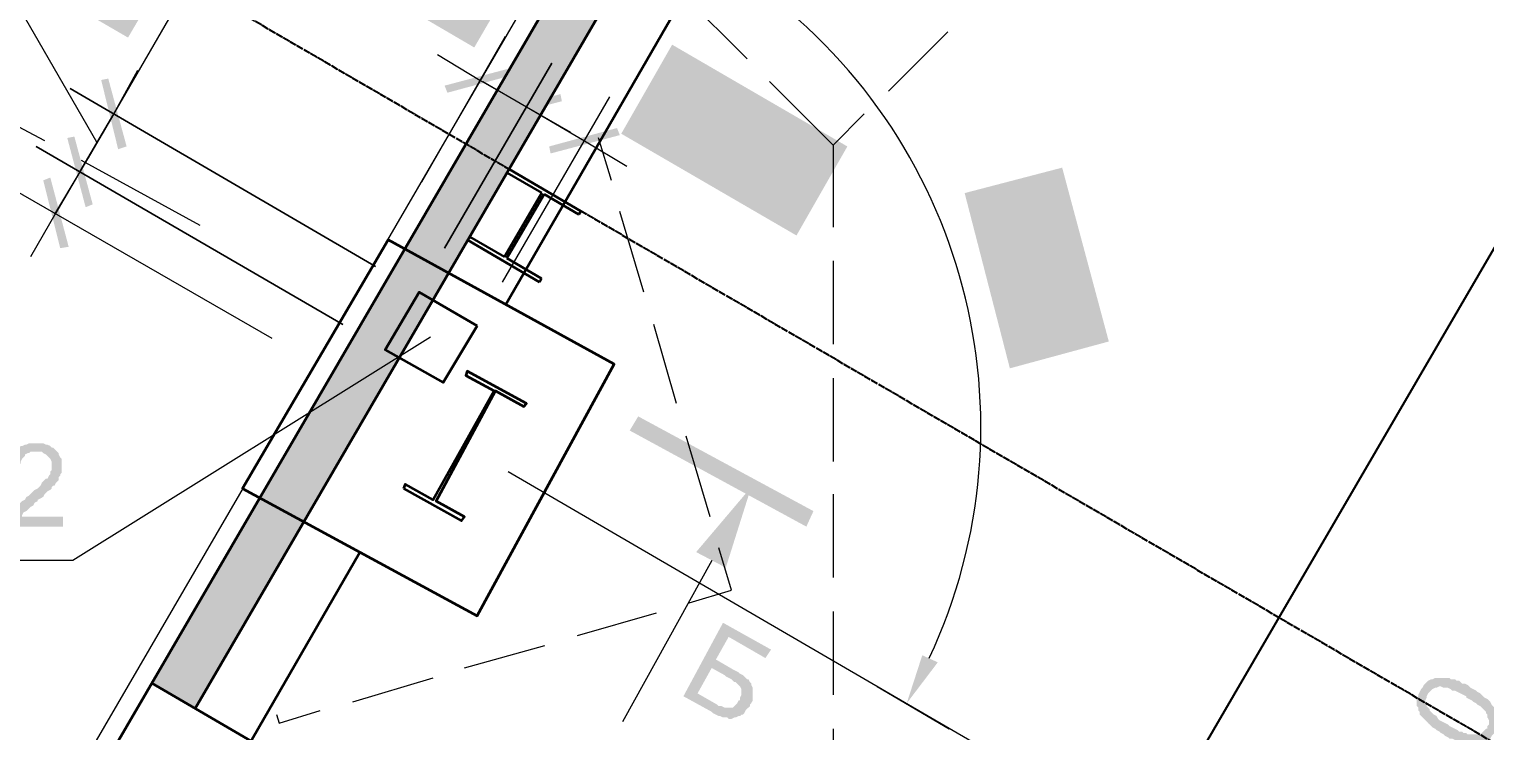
# Model space of a CAD drawing. Header units: millimetres. Extents: x -383313 to -161684, y -117025 to 99224.
# Drawn here: x -360723 to -356362, y -14334 to -12232 of the extents above; entities that cross this region are included whole.
import ezdxf

# ---------------------------------------------------------------- set-up
doc = ezdxf.new("R2010")
doc.units = ezdxf.units.MM
doc.header["$MEASUREMENT"] = 0
doc.linetypes.add('PS-GOST2.303 5', pattern=[24, 20, -1.5, 1, -1.5])
doc.layers.get('Defpoints').update_dxf_attribs({"color": 31})
for name, color, linetype in [('001__КОНСТРУКТИВ__Колонны', 14, 'Continuous'), ('001__КОНСТРУКТИВ__размеры внутр.', 7, 'Continuous'), ('PDF_Geometry', 7, 'Continuous'), ('PDF_Solid Fills', 7, 'Continuous'), ('PS_Оси', 5, 'PS-GOST2.303 5')]:
    doc.layers.add(name, color=color, linetype=linetype)
doc.layers.add('001__КОНСТРУКТИВ__Стены наружные', color=7, linetype='Continuous', lineweight=30)
doc.styles.add('PSTUDIO', font='arial.ttf')
doc.dimstyles.new('PS_TICK', dxfattribs={"dimscale": 100, "dimtxt": 2.5, "dimasz": 1, "dimexe": 2, "dimexo": 2, "dimgap": 1, "dimtad": 1, "dimdec": 0, "dimzin": 0, "dimdsep": 46, "dimtxsty": 'PSTUDIO', "dimblk": 'ARCHTICK', "dimcen": 2, "dimdle": 1.5, "dimse1": 1, "dimse2": 1, "dimadec": 0, "dimazin": 0, "dimtfac": 1, "dimtdec": 0, "dimtix": 1, "dimtmove": 1, "dimatfit": 3, "dimldrblk": 'ARCHTICK', "dimfxl": 1, "dimtolj": 1, "dimtzin": 0, "dimarcsym": 0})

# ---------------------------------------------------------------- blocks, each defined once
blk = doc.blocks.new('_ArchTick')
at = {"color": 0, "linetype": 'ByBlock', "const_width": 0.15}
blk.add_lwpolyline([(-0.5, -0.5), (0.5, 0.5)], dxfattribs=at)
blk = doc.blocks.new('*D264')
at = {"layer": '001__КОНСТРУКТИВ__размеры внутр.', "color": 0, "lineweight": -2, "ltscale": 100, "transparency": 16777216}
blk.add_arc((-340355, -23582.1), 2419.2, 151.493, 180, dxfattribs=at)
at = {"layer": 'Defpoints', "color": 0, "ltscale": 100, "transparency": 16777216}
for p in [(-360678.8, -12544), (-342718.7, -22298.4), (-342642.4, -22794.3), (-343474.2, -23582.1), (-340514.1, -23582.1)]:
    blk.add_point(p, dxfattribs=at)
at = {"layer": '001__КОНСТРУКТИВ__размеры внутр.', "color": 0, "lineweight": -2, "ltscale": 100, "transparency": 16777216, "xscale": 100, "yscale": 100, "zscale": 100}
for p, rotation in [((-342481, -22427.5), 61.49301017023286), ((-342774.3, -23582.1), 269.9999999999997)]:
    blk.add_blockref('_ArchTick', p, dxfattribs=dict(at, rotation=rotation))
at = {"layer": '001__КОНСТРУКТИВ__размеры внутр.', "color": 0, "lineweight": 0, "ltscale": 100, "transparency": 16777216, "insert": (-342920.4, -22930.4), "char_height": 250, "attachment_point": 5, "rotation": 75.7465, "style": 'PSTUDIO'}
blk.add_mtext('\\A1;29°', dxfattribs=at)
blk = doc.blocks.new('*D276')
at = {"layer": '001__КОНСТРУКТИВ__размеры внутр.', "color": 0, "lineweight": -2, "ltscale": 100, "transparency": 16777216}
blk.add_line((-349966.1, -1951.2), (-357994.8, -15739.4), dxfattribs=at)
at = {"layer": 'Defpoints', "color": 0, "ltscale": 100, "transparency": 16777216}
for p in [(-349288.4, -2519.4), (-357919.3, -15609.8), (-357166.1, -16048.4)]:
    blk.add_point(p, dxfattribs=at)
at = {"layer": '001__КОНСТРУКТИВ__размеры внутр.', "color": 0, "lineweight": -2, "ltscale": 100, "transparency": 16777216, "xscale": 100, "yscale": 100, "zscale": 100}
for p, rotation in [((-350041.6, -2080.8), 59.78831573303923), ((-357919.3, -15609.8), 239.7883157330392)]:
    blk.add_blockref('_ArchTick', p, dxfattribs=dict(at, rotation=rotation))
at = {"layer": '001__КОНСТРУКТИВ__размеры внутр.', "color": 0, "ltscale": 100, "transparency": 16777216, "insert": (-354177.2, -8730.8), "char_height": 250, "attachment_point": 5, "rotation": 59.7883, "style": 'PSTUDIO'}
blk.add_mtext('\\A1;15655', dxfattribs=at)
blk = doc.blocks.new('A$Cf5759c35')
at = {"layer": 'PDF_Solid Fills'}
for points in [[(-207.4, 5854.7), (-258.2, 5888.6), (-258.2, 5884.3), (-249.8, 5880.1), (-245.5, 5875.9), (-241.3, 5871.6), (-237.1, 5863.2), (-237.1, 5858.9), (-237.1, 5858.9), (-237.1, 5850.5), (-237.1, 5846.2), (-237.1, 5837.8), (-237.1, 5833.5), (-241.3, 5825.1), (-245.5, 5820.8), (-249.8, 5816.6), (-254, 5812.4), (-258.2, 5808.1), (-266.7, 5803.9), (-270.9, 5799.7), (-275.2, 5799.7), (-279.4, 5795.4), (-287.9, 5795.4), (-292.1, 5795.4), (-296.3, 5791.2), (-304.8, 5791.2), (-313.3, 5791.2), (-321.7, 5787), (-330.2, 5787), (-338.7, 5782.7), (-347.1, 5782.7), (-355.6, 5782.7), (-359.8, 5778.5), (-368.3, 5778.5), (-376.8, 5778.5), (-381, 5774.3), (-389.5, 5774.3), (-393.7, 5770), (-397.9, 5770), (-406.4, 5770), (-410.6, 5765.8), (-419.1, 5761.6), (-423.3, 5757.3), (-427.6, 5757.3), (-436, 5753.1), (-436, 5753.1), (-440.3, 5744.6), (-444.5, 5740.4), (-448.7, 5736.2), (-304.8, 5651.5), (-292.1, 5676.9), (-397.9, 5740.4), (-397.9, 5740.4), (-389.5, 5740.4), (-385.2, 5744.6), (-376.8, 5748.9), (-372.5, 5748.9), (-368.3, 5748.9), (-364.1, 5748.9), (-355.6, 5753.1), (-347.1, 5753.1), (-338.7, 5753.1), (-330.2, 5757.3), (-326, 5757.3), (-317.5, 5757.3), (-309, 5761.6), (-304.8, 5761.6), (-296.3, 5761.6), (-287.9, 5765.8), (-283.6, 5765.8), (-275.2, 5765.8), (-270.9, 5770), (-266.7, 5770), (-266.7, 5770), (-258.2, 5774.3), (-249.8, 5778.5), (-245.5, 5778.5), (-241.3, 5782.7), (-232.8, 5787), (-232.8, 5787), (-228.6, 5791.2), (-220.1, 5799.7), (-215.9, 5803.9), (-215.9, 5808.1), (-211.7, 5808.1), (-211.7, 5816.6), (-207.4, 5820.8), (-207.4, 5829.3), (-203.2, 5837.8), (-203.2, 5842), (-203.2, 5850.5)], [(-245.5, 5909.7), (-254, 5909.7), (-258.2, 5914), (-266.7, 5918.2), (-275.2, 5918.2), (-279.4, 5922.4), (-287.9, 5922.4), (-292.1, 5922.4), (-300.6, 5922.4), (-304.8, 5922.4), (-309, 5918.2), (-317.5, 5918.2), (-321.7, 5914), (-326, 5909.7), (-334.4, 5909.7), (-338.7, 5905.5), (-342.9, 5897), (-347.1, 5892.8), (-351.4, 5888.6), (-326, 5867.4), (-321.7, 5875.9), (-317.5, 5880.1), (-313.3, 5884.3), (-309, 5888.6), (-304.8, 5892.8), (-296.3, 5892.8), (-292.1, 5892.8), (-287.9, 5892.8), (-279.4, 5892.8), (-275.2, 5892.8), (-266.7, 5888.6), (-258.2, 5888.6), (-207.4, 5854.7), (-207.4, 5863.2), (-207.4, 5863.2), (-211.7, 5867.4), (-211.7, 5875.9), (-215.9, 5880.1), (-220.1, 5884.3), (-224.4, 5888.6), (-228.6, 5897), (-232.8, 5901.3), (-241.3, 5905.5)], [(-139.7, 5816.6), (-148.2, 5816.6), (-152.4, 5812.4), (-156.6, 5808.1), (-165.1, 5803.9), (-169.3, 5799.7), (-173.6, 5795.4), (-177.8, 5795.4), (-182, 5791.2), (-186.3, 5782.7), (-190.5, 5778.5), (-194.7, 5774.3), (-199, 5770), (-203.2, 5761.6), (-207.4, 5757.3), (-211.7, 5748.9), (-215.9, 5740.4), (-215.9, 5736.2), (-220.1, 5731.9), (-224.4, 5723.5), (-228.6, 5715), (-232.8, 5706.5), (-232.8, 5702.3), (-237.1, 5693.8), (-237.1, 5689.6), (-241.3, 5681.1), (-241.3, 5676.9), (-245.5, 5668.4), (-245.5, 5664.2), (-245.5, 5655.7), (-245.5, 5651.5), (-245.5, 5647.3), (-245.5, 5643), (-241.3, 5638.8), (-194.7, 5613.4), (-199, 5613.4), (-203.2, 5617.6), (-207.4, 5621.9), (-211.7, 5626.1), (-211.7, 5634.6), (-215.9, 5638.8), (-215.9, 5647.3), (-215.9, 5647.3), (-215.9, 5651.5), (-215.9, 5655.7), (-215.9, 5664.2), (-211.7, 5668.4), (-211.7, 5672.7), (-207.4, 5681.1), (-207.4, 5685.4), (-203.2, 5693.8), (-199, 5702.3), (-194.7, 5710.8), (-190.5, 5719.2), (-186.3, 5727.7), (-182, 5731.9), (-177.8, 5740.4), (-173.6, 5744.6), (-169.3, 5753.1), (-165.1, 5757.3), (-160.9, 5765.8), (-156.6, 5770), (-152.4, 5774.3), (-148.2, 5778.5), (-143.9, 5782.7), (-139.7, 5787), (-135.5, 5787), (-131.2, 5791.2), (-122.8, 5791.2), (-118.5, 5795.4), (-110.1, 5795.4), (-105.8, 5795.4), (-97.4, 5791.2), (-93.1, 5791.2)], [(-80.4, 5812.4), (-80.4, 5812.4), (-88.9, 5816.6), (-93.1, 5816.6), (-101.6, 5820.8), (-105.8, 5820.8), (-114.3, 5820.8), (-118.5, 5820.8), (-127, 5820.8), (-127, 5820.8), (-135.5, 5820.8), (-139.7, 5816.6), (-93.1, 5791.2), (-88.9, 5787), (-84.7, 5782.7), (-80.4, 5778.5), (-76.2, 5774.3), (-76.2, 5770), (-72, 5761.6), (-72, 5753.1), (-72, 5753.1), (-72, 5748.9), (-72, 5744.6), (-72, 5740.4), (-76.2, 5731.9), (-76.2, 5727.7), (-76.2, 5719.2), (-80.4, 5715), (-84.7, 5706.5), (-88.9, 5698.1), (-93.1, 5693.8), (-97.4, 5685.4), (-101.6, 5676.9), (-101.6, 5672.7), (-105.8, 5664.2), (-110.1, 5660), (-114.3, 5651.5), (-122.8, 5643), (-127, 5638.8), (-131.2, 5634.6), (-135.5, 5626.1), (-139.7, 5621.9), (-143.9, 5621.9), (-148.2, 5617.6), (-152.4, 5613.4), (-152.4, 5613.4), (-156.6, 5609.2), (-165.1, 5609.2), (-169.3, 5609.2), (-177.8, 5604.9), (-182, 5609.2), (-190.5, 5609.2), (-194.7, 5613.4), (-241.3, 5638.8), (-241.3, 5630.3), (-241.3, 5626.1), (-237.1, 5617.6), (-232.8, 5613.4), (-228.6, 5609.2), (-224.4, 5604.9), (-220.1, 5600.7), (-215.9, 5596.5), (-207.4, 5592.2), (-207.4, 5588), (-199, 5588), (-194.7, 5583.8), (-186.3, 5583.8), (-182, 5579.5), (-173.6, 5579.5), (-169.3, 5579.5), (-160.9, 5579.5), (-160.9, 5579.5), (-152.4, 5583.8), (-148.2, 5583.8), (-139.7, 5588), (-135.5, 5588), (-127, 5592.2), (-122.8, 5596.5), (-118.5, 5604.9), (-114.3, 5604.9), (-110.1, 5609.2), (-105.8, 5613.4), (-101.6, 5617.6), (-97.4, 5621.9), (-93.1, 5626.1), (-88.9, 5634.6), (-84.7, 5638.8), (-80.4, 5647.3), (-76.2, 5651.5), (-72, 5660), (-72, 5664.2), (-67.7, 5672.7), (-63.5, 5676.9), (-59.3, 5685.4), (-55, 5689.6), (-55, 5698.1), (-50.8, 5702.3), (-50.8, 5706.5), (-46.6, 5715), (-46.6, 5719.2), (-46.6, 5727.7), (-42.3, 5731.9), (-42.3, 5740.4), (-42.3, 5748.9), (-42.3, 5753.1), (-42.3, 5753.1), (-42.3, 5761.6), (-46.6, 5765.8), (-46.6, 5774.3), (-50.8, 5778.5), (-55, 5787), (-55, 5787), (-59.3, 5795.4), (-63.5, 5799.7), (-67.7, 5803.9), (-72, 5808.1)], [(88.9, 5715), (88.9, 5715), (80.4, 5715), (76.2, 5719.2), (67.7, 5723.5), (63.5, 5723.5), (55, 5723.5), (50.8, 5723.5), (42.3, 5723.5), (42.3, 5723.5), (33.9, 5723.5), (29.6, 5719.2), (76.2, 5689.6), (76.2, 5689.6), (84.7, 5685.4), (88.9, 5681.1), (88.9, 5676.9), (93.1, 5668.4), (97.4, 5664.2), (97.4, 5655.7), (97.4, 5655.7), (97.4, 5651.5), (97.4, 5647.3), (97.4, 5638.8), (93.1, 5634.6), (93.1, 5630.3), (88.9, 5621.9), (88.9, 5617.6), (84.7, 5609.2), (80.4, 5600.7), (76.2, 5596.5), (72, 5588), (67.7, 5579.5), (67.7, 5575.3), (63.5, 5566.8), (55, 5558.4), (50.8, 5554.1), (46.6, 5545.7), (42.3, 5541.4), (38.1, 5533), (33.9, 5528.7), (29.6, 5524.5), (25.4, 5520.3), (21.2, 5520.3), (16.9, 5516), (12.7, 5516), (12.7, 5511.8), (4.2, 5511.8), (-4.2, 5507.6), (-8.5, 5507.6), (-16.9, 5511.8), (-21.2, 5511.8), (-25.4, 5516), (-76.2, 5541.4), (-72, 5533), (-72, 5528.7), (-67.7, 5520.3), (-63.5, 5516), (-59.3, 5511.8), (-55, 5503.3), (-50.8, 5499.1), (-46.6, 5494.9), (-38.1, 5490.6), (-38.1, 5490.6), (-33.9, 5490.6), (-25.4, 5486.4), (-16.9, 5482.2), (-12.7, 5482.2), (-4.2, 5482.2), (0, 5482.2), (8.5, 5482.2), (8.5, 5482.2), (16.9, 5486.4), (21.2, 5486.4), (25.4, 5490.6), (33.9, 5490.6), (38.1, 5494.9), (46.6, 5499.1), (50.8, 5503.3), (50.8, 5507.6), (55, 5511.8), (59.3, 5516), (63.5, 5520.3), (67.7, 5524.5), (72, 5528.7), (76.2, 5537.2), (80.4, 5541.4), (84.7, 5549.9), (88.9, 5554.1), (93.1, 5562.6), (97.4, 5566.8), (101.6, 5571.1), (105.8, 5579.5), (110.1, 5588), (110.1, 5592.2), (114.3, 5600.7), (114.3, 5604.9), (118.5, 5609.2), (118.5, 5617.6), (122.8, 5621.9), (122.8, 5630.3), (122.8, 5634.6), (122.8, 5643), (127, 5651.5), (127, 5655.7), (127, 5655.7), (122.8, 5664.2), (122.8, 5668.4), (122.8, 5676.9), (118.5, 5681.1), (114.3, 5689.6), (114.3, 5689.6), (110.1, 5693.8), (105.8, 5702.3), (101.6, 5706.5), (93.1, 5710.8)], [(29.6, 5719.2), (21.2, 5715), (16.9, 5715), (8.5, 5710.8), (4.2, 5706.5), (-4.2, 5702.3), (-4.2, 5698.1), (-8.5, 5693.8), (-12.7, 5689.6), (-16.9, 5685.4), (-21.2, 5681.1), (-25.4, 5676.9), (-29.6, 5668.4), (-33.9, 5664.2), (-38.1, 5660), (-42.3, 5651.5), (-46.6, 5643), (-46.6, 5638.8), (-50.8, 5630.3), (-55, 5626.1), (-59.3, 5617.6), (-63.5, 5609.2), (-67.7, 5604.9), (-67.7, 5596.5), (-72, 5588), (-72, 5583.8), (-72, 5575.3), (-76.2, 5571.1), (-76.2, 5566.8), (-76.2, 5558.4), (-76.2, 5554.1), (-76.2, 5549.9), (-76.2, 5545.7), (-76.2, 5541.4), (-25.4, 5516), (-29.6, 5516), (-33.9, 5520.3), (-38.1, 5524.5), (-42.3, 5528.7), (-46.6, 5537.2), (-46.6, 5541.4), (-46.6, 5549.9), (-46.6, 5549.9), (-46.6, 5554.1), (-46.6, 5558.4), (-46.6, 5566.8), (-46.6, 5571.1), (-42.3, 5575.3), (-42.3, 5583.8), (-38.1, 5588), (-33.9, 5596.5), (-33.9, 5604.9), (-29.6, 5613.4), (-25.4, 5617.6), (-16.9, 5626.1), (-16.9, 5634.6), (-12.7, 5643), (-4.2, 5647.3), (0, 5655.7), (4.2, 5660), (8.5, 5668.4), (12.7, 5672.7), (16.9, 5676.9), (21.2, 5681.1), (25.4, 5685.4), (29.6, 5689.6), (33.9, 5689.6), (38.1, 5693.8), (42.3, 5693.8), (50.8, 5698.1), (55, 5698.1), (63.5, 5698.1), (67.7, 5693.8), (76.2, 5689.6)], [(838.2, 5511.8), (838.2, 5511.8), (834, 5520.3), (834, 5524.5), (829.7, 5533), (825.5, 5537.2), (821.3, 5541.4), (817, 5545.7), (812.8, 5549.9), (808.6, 5554.1), (800.1, 5558.4), (812.8, 5499.1), (817, 5494.9), (817, 5490.6), (817, 5482.2), (812.8, 5477.9), (812.8, 5469.5), (808.6, 5465.2), (804.3, 5461), (800.1, 5456.8), (795.9, 5452.5), (791.6, 5448.3), (783.2, 5444.1), (778.9, 5444.1), (770.5, 5439.8), (766.2, 5439.8), (757.8, 5439.8), (753.5, 5435.6), (745.1, 5435.6), (740.8, 5439.8), (732.4, 5439.8), (728.1, 5444.1), (723.9, 5444.1), (719.7, 5448.3), (723.9, 5422.9), (715.4, 5422.9), (715.4, 5422.9), (707, 5418.7), (698.5, 5418.7), (694.3, 5418.7), (685.8, 5418.7), (681.6, 5418.7), (677.3, 5418.7), (668.9, 5418.7), (660.4, 5418.7), (656.2, 5418.7), (647.7, 5418.7), (643.5, 5422.9), (639.2, 5422.9), (630.8, 5427.1), (626.5, 5431.4), (622.3, 5435.6), (618.1, 5444.1), (618.1, 5448.3), (613.8, 5456.8), (626.5, 5401.7), (630.8, 5397.5), (639.2, 5393.3), (643.5, 5393.3), (651.9, 5389), (660.4, 5389), (664.6, 5389), (668.9, 5389), (673.1, 5389), (677.3, 5389), (685.8, 5389), (690, 5389), (698.5, 5389), (702.7, 5389), (711.2, 5389), (719.7, 5393.3), (728.1, 5393.3), (736.6, 5393.3), (740.8, 5397.5), (745.1, 5397.5), (753.5, 5401.7), (762, 5401.7), (770.5, 5406), (774.7, 5406), (783.2, 5410.2), (787.4, 5414.4), (795.9, 5414.4), (800.1, 5418.7), (804.3, 5422.9), (808.6, 5427.1), (808.6, 5427.1), (812.8, 5431.4), (821.3, 5435.6), (825.5, 5439.8), (829.7, 5448.3), (829.7, 5452.5), (834, 5456.8), (838.2, 5465.2), (838.2, 5469.5), (838.2, 5477.9), (842.4, 5482.2), (842.4, 5490.6), (842.4, 5499.1), (838.2, 5503.3)], [(800.1, 5558.4), (795.9, 5562.6), (791.6, 5562.6), (783.2, 5566.8), (778.9, 5566.8), (770.5, 5566.8), (766.2, 5571.1), (757.8, 5571.1), (749.3, 5566.8), (745.1, 5566.8), (736.6, 5566.8), (732.4, 5562.6), (723.9, 5562.6), (719.7, 5558.4), (711.2, 5558.4), (707, 5554.1), (702.7, 5549.9), (698.5, 5545.7), (690, 5541.4), (690, 5537.2), (685.8, 5528.7), (702.7, 5473.7), (702.7, 5477.9), (702.7, 5486.4), (702.7, 5490.6), (702.7, 5499.1), (707, 5503.3), (711.2, 5511.8), (711.2, 5511.8), (715.4, 5516), (719.7, 5520.3), (723.9, 5524.5), (728.1, 5528.7), (736.6, 5533), (745.1, 5533), (749.3, 5537.2), (757.8, 5537.2), (762, 5537.2), (770.5, 5537.2), (778.9, 5537.2), (783.2, 5533), (787.4, 5533), (795.9, 5528.7), (800.1, 5524.5), (804.3, 5520.3), (808.6, 5511.8), (812.8, 5507.6), (812.8, 5499.1)], [(643.5, 5507.6), (630.8, 5533), (626.5, 5533), (622.3, 5528.7), (613.8, 5524.5), (609.6, 5520.3), (605.4, 5516), (601.1, 5511.8), (596.9, 5507.6), (592.7, 5499.1), (592.7, 5494.9), (588.4, 5490.6), (588.4, 5486.4), (588.4, 5477.9), (588.4, 5469.5), (588.4, 5465.2), (588.4, 5456.8), (588.4, 5448.3), (592.7, 5448.3), (592.7, 5439.8), (596.9, 5431.4), (601.1, 5427.1), (601.1, 5422.9), (605.4, 5414.4), (613.8, 5410.2), (618.1, 5406), (622.3, 5401.7), (626.5, 5401.7), (613.8, 5456.8), (613.8, 5456.8), (613.8, 5465.2), (613.8, 5473.7), (613.8, 5477.9), (618.1, 5482.2), (618.1, 5490.6), (622.3, 5494.9), (630.8, 5499.1), (635, 5503.3)], [(719.7, 5448.3), (711.2, 5452.5), (711.2, 5461), (707, 5465.2), (702.7, 5473.7), (685.8, 5528.7), (681.6, 5524.5), (677.3, 5520.3), (677.3, 5511.8), (673.1, 5507.6), (673.1, 5499.1), (673.1, 5494.9), (673.1, 5486.4), (673.1, 5482.2), (677.3, 5473.7), (677.3, 5473.7), (677.3, 5465.2), (681.6, 5456.8), (685.8, 5452.5), (690, 5448.3), (694.3, 5444.1), (694.3, 5439.8), (698.5, 5435.6), (702.7, 5431.4), (711.2, 5431.4), (715.4, 5427.1), (723.9, 5422.9)], [(889, 5321.3), (889, 5321.3), (884.8, 5329.8), (884.8, 5334), (880.5, 5342.5), (876.3, 5346.7), (872.1, 5350.9), (867.8, 5355.2), (863.6, 5359.4), (859.4, 5359.4), (855.1, 5363.6), (850.9, 5367.9), (863.6, 5312.8), (863.6, 5312.8), (863.6, 5304.4), (863.6, 5300.1), (863.6, 5291.7), (859.4, 5287.4), (859.4, 5279), (855.1, 5274.7), (850.9, 5274.7), (850.9, 5270.5), (846.7, 5266.3), (842.4, 5266.3), (838.2, 5262), (829.7, 5257.8), (825.5, 5253.6), (817, 5253.6), (812.8, 5249.3), (804.3, 5245.1), (795.9, 5245.1), (787.4, 5240.9), (778.9, 5240.9), (774.7, 5236.6), (766.2, 5236.6), (757.8, 5232.4), (749.3, 5232.4), (740.8, 5232.4), (732.4, 5232.4), (728.1, 5228.2), (719.7, 5228.2), (715.4, 5228.2), (707, 5228.2), (702.7, 5228.2), (698.5, 5232.4), (694.3, 5232.4), (694.3, 5232.4), (685.8, 5236.6), (681.6, 5240.9), (673.1, 5245.1), (673.1, 5249.3), (668.9, 5253.6), (664.6, 5262), (651.9, 5312.8), (647.7, 5308.6), (643.5, 5300.1), (643.5, 5295.9), (639.2, 5287.4), (639.2, 5283.2), (639.2, 5274.7), (639.2, 5270.5), (639.2, 5262), (643.5, 5253.6), (643.5, 5253.6), (643.5, 5245.1), (647.7, 5240.9), (651.9, 5232.4), (651.9, 5228.2), (656.2, 5223.9), (660.4, 5219.7), (668.9, 5215.5), (668.9, 5215.5), (673.1, 5211.2), (681.6, 5207), (685.8, 5207), (694.3, 5202.8), (698.5, 5202.8), (707, 5198.5), (715.4, 5198.5), (715.4, 5198.5), (723.9, 5198.5), (728.1, 5198.5), (732.4, 5198.5), (740.8, 5198.5), (749.3, 5202.8), (753.5, 5202.8), (762, 5202.8), (770.5, 5202.8), (778.9, 5207), (787.4, 5207), (791.6, 5211.2), (800.1, 5211.2), (804.3, 5215.5), (812.8, 5215.5), (821.3, 5219.7), (825.5, 5219.7), (829.7, 5223.9), (838.2, 5228.2), (842.4, 5228.2), (846.7, 5232.4), (850.9, 5236.6), (859.4, 5240.9), (863.6, 5245.1), (867.8, 5249.3), (872.1, 5253.6), (872.1, 5253.6), (876.3, 5257.8), (880.5, 5266.3), (884.8, 5270.5), (889, 5279), (889, 5283.2), (889, 5287.4), (889, 5291.7), (893.2, 5300.1), (889, 5304.4), (889, 5312.8)], [(850.9, 5367.9), (842.4, 5372.1), (829.7, 5372.1), (821.3, 5376.3), (817, 5376.3), (812.8, 5376.3), (808.6, 5376.3), (800.1, 5376.3), (795.9, 5376.3), (787.4, 5376.3), (783.2, 5372.1), (774.7, 5372.1), (766.2, 5372.1), (762, 5372.1), (753.5, 5367.9), (745.1, 5367.9), (740.8, 5363.6), (732.4, 5363.6), (723.9, 5359.4), (715.4, 5359.4), (707, 5355.2), (702.7, 5350.9), (694.3, 5350.9), (690, 5346.7), (681.6, 5342.5), (677.3, 5338.2), (673.1, 5334), (668.9, 5334), (664.6, 5329.8), (660.4, 5325.5), (656.2, 5321.3), (651.9, 5317.1), (651.9, 5312.8), (664.6, 5262), (664.6, 5262), (664.6, 5270.5), (664.6, 5274.7), (664.6, 5283.2), (668.9, 5287.4), (673.1, 5295.9), (677.3, 5300.1), (677.3, 5300.1), (681.6, 5304.4), (685.8, 5308.6), (690, 5312.8), (694.3, 5312.8), (698.5, 5317.1), (702.7, 5321.3), (711.2, 5321.3), (719.7, 5325.5), (723.9, 5329.8), (732.4, 5329.8), (740.8, 5334), (753.5, 5334), (757.8, 5338.2), (766.2, 5338.2), (774.7, 5342.5), (783.2, 5342.5), (791.6, 5342.5), (800.1, 5346.7), (804.3, 5346.7), (812.8, 5346.7), (817, 5346.7), (825.5, 5346.7), (829.7, 5342.5), (834, 5342.5), (838.2, 5342.5), (842.4, 5338.2), (850.9, 5334), (855.1, 5329.8), (859.4, 5325.5), (859.4, 5321.3), (863.6, 5312.8)], [(910.2, 5190.1), (901.7, 5190.1), (897.5, 5194.3), (876.3, 5194.3), (872.1, 5190.1), (867.8, 5190.1), (859.4, 5185.8), (855.1, 5181.6), (850.9, 5177.4), (846.7, 5168.9), (846.7, 5168.9), (842.4, 5160.4), (842.4, 5156.2), (842.4, 5147.7), (842.4, 5143.5), (842.4, 5135), (842.4, 5130.8), (846.7, 5126.6), (850.9, 5118.1), (855.1, 5113.9), (859.4, 5109.6), (863.6, 5105.4), (867.8, 5105.4), (859.4, 5139.3), (859.4, 5139.3), (859.4, 5147.7), (859.4, 5156.2), (863.6, 5160.4), (863.6, 5164.7), (867.8, 5168.9), (876.3, 5173.1), (880.5, 5173.1), (884.8, 5173.1), (889, 5177.4), (897.5, 5173.1), (901.7, 5173.1), (905.9, 5168.9), (910.2, 5164.7), (914.4, 5160.4), (918.6, 5152)], [(935.6, 5160.4), (931.3, 5160.4), (931.3, 5168.9), (927.1, 5173.1), (922.9, 5177.4), (918.6, 5181.6), (914.4, 5185.8), (910.2, 5190.1), (918.6, 5152), (918.6, 5152), (918.6, 5143.5), (914.4, 5139.3), (914.4, 5130.8), (914.4, 5130.8), (905.9, 5126.6), (901.7, 5122.3), (897.5, 5118.1), (893.2, 5118.1), (889, 5118.1), (880.5, 5118.1), (876.3, 5122.3), (872.1, 5122.3), (867.8, 5126.6), (863.6, 5130.8), (859.4, 5139.3), (867.8, 5105.4), (872.1, 5101.2), (880.5, 5101.2), (889, 5101.2), (893.2, 5101.2), (901.7, 5101.2), (905.9, 5101.2), (910.2, 5105.4), (914.4, 5109.6), (922.9, 5113.9), (927.1, 5118.1), (931.3, 5122.3), (931.3, 5126.6), (935.6, 5130.8), (935.6, 5139.3), (935.6, 5143.5), (935.6, 5152)], [(-2175.9, 4766.7), (-2239.4, 4766.7), (-2222.5, 4766.7), (-2218.3, 4762.5), (-2209.8, 4758.3), (-2205.6, 4754), (-2205.6, 4754), (-2201.3, 4749.8), (-2197.1, 4745.6), (-2192.9, 4737.1), (-2192.9, 4732.9), (-2192.9, 4724.4), (-2192.9, 4720.2), (-2192.9, 4711.7), (-2197.1, 4707.5), (-2197.1, 4699), (-2201.3, 4694.8), (-2205.6, 4686.3), (-2209.8, 4686.3), (-2214, 4682.1), (-2218.3, 4677.8), (-2222.5, 4673.6), (-2226.7, 4665.1), (-2231, 4660.9), (-2235.2, 4656.7), (-2243.7, 4652.4), (-2247.9, 4648.2), (-2256.4, 4639.7), (-2260.6, 4635.5), (-2269.1, 4631.3), (-2273.3, 4622.8), (-2281.8, 4618.6), (-2286, 4614.3), (-2290.2, 4610.1), (-2294.5, 4605.9), (-2298.7, 4601.6), (-2302.9, 4597.4), (-2307.2, 4593.2), (-2311.4, 4588.9), (-2315.6, 4580.5), (-2315.6, 4576.2), (-2319.9, 4567.8), (-2324.1, 4563.5), (-2324.1, 4563.5), (-2324.1, 4555.1), (-2324.1, 4550.8), (-2328.3, 4542.4), (-2159, 4542.4), (-2159, 4572), (-2281.8, 4572), (-2281.8, 4572), (-2281.8, 4576.2), (-2277.5, 4584.7), (-2269.1, 4588.9), (-2269.1, 4588.9), (-2264.8, 4593.2), (-2260.6, 4597.4), (-2256.4, 4601.6), (-2247.9, 4605.9), (-2243.7, 4614.3), (-2235.2, 4618.6), (-2235.2, 4622.8), (-2226.7, 4627), (-2218.3, 4631.3), (-2214, 4639.7), (-2209.8, 4644), (-2205.6, 4648.2), (-2197.1, 4652.4), (-2192.9, 4656.7), (-2192.9, 4660.9), (-2188.6, 4665.1), (-2184.4, 4665.1), (-2180.2, 4673.6), (-2175.9, 4677.8), (-2171.7, 4682.1), (-2171.7, 4690.5), (-2167.5, 4694.8), (-2167.5, 4699), (-2163.2, 4703.2), (-2163.2, 4711.7), (-2163.2, 4715.9), (-2163.2, 4724.4), (-2163.2, 4724.4), (-2163.2, 4732.9), (-2163.2, 4737.1), (-2163.2, 4745.6), (-2167.5, 4749.8), (-2171.7, 4758.3), (-2171.7, 4762.5)], [(-2239.4, 4792.1), (-2260.6, 4792.1), (-2269.1, 4787.9), (-2273.3, 4787.9), (-2281.8, 4783.7), (-2286, 4783.7), (-2290.2, 4779.4), (-2294.5, 4775.2), (-2298.7, 4771), (-2302.9, 4766.7), (-2307.2, 4762.5), (-2311.4, 4754), (-2315.6, 4749.8), (-2315.6, 4741.3), (-2319.9, 4737.1), (-2319.9, 4728.6), (-2319.9, 4720.2), (-2290.2, 4715.9), (-2290.2, 4724.4), (-2286, 4732.9), (-2286, 4737.1), (-2281.8, 4745.6), (-2277.5, 4749.8), (-2273.3, 4754), (-2273.3, 4758.3), (-2264.8, 4762.5), (-2260.6, 4762.5), (-2256.4, 4766.7), (-2247.9, 4766.7), (-2239.4, 4766.7), (-2175.9, 4766.7), (-2184.4, 4775.2), (-2184.4, 4775.2), (-2188.6, 4779.4), (-2192.9, 4779.4), (-2197.1, 4783.7), (-2205.6, 4787.9), (-2209.8, 4787.9), (-2218.3, 4792.1), (-2222.5, 4792.1), (-2231, 4792.1)], [(-38.1, 4174.1), (-182, 4254.5), (-300.6, 4034.4), (-215.9, 3987.8), (-211.7, 3983.6), (-203.2, 3979.3), (-194.7, 3975.1), (-190.5, 3975.1), (-182, 3970.9), (-177.8, 3970.9), (-169.3, 3970.9), (-165.1, 3966.6), (-160.9, 3966.6), (-156.6, 3966.6), (-148.2, 3970.9), (-143.9, 3970.9), (-135.5, 3975.1), (-258.2, 4042.8), (-215.9, 4119), (-177.8, 4097.9), (-93.1, 4055.5), (-93.1, 4059.8), (-97.4, 4068.2), (-97.4, 4072.5), (-101.6, 4076.7), (-105.8, 4085.2), (-110.1, 4085.2), (-114.3, 4089.4), (-118.5, 4093.6), (-122.8, 4097.9), (-131.2, 4102.1), (-135.5, 4106.3), (-143.9, 4110.6), (-152.4, 4114.8), (-203.2, 4144.4), (-165.1, 4212.2), (-55, 4148.7)], [(-93.1, 4055.5), (-177.8, 4097.9), (-173.6, 4093.6), (-165.1, 4089.4), (-156.6, 4085.2), (-152.4, 4080.9), (-148.2, 4076.7), (-143.9, 4076.7), (-139.7, 4072.5), (-135.5, 4068.2), (-131.2, 4064), (-127, 4055.5), (-127, 4051.3), (-127, 4051.3), (-127, 4042.8), (-127, 4038.6), (-131.2, 4030.1), (-131.2, 4021.7), (-135.5, 4021.7), (-139.7, 4013.2), (-143.9, 4009), (-148.2, 4004.7), (-152.4, 4000.5), (-160.9, 4000.5), (-160.9, 4000.5), (-165.1, 4000.5), (-173.6, 4000.5), (-177.8, 4000.5), (-186.3, 4004.7), (-194.7, 4004.7), (-199, 4009), (-258.2, 4042.8), (-135.5, 3975.1), (-131.2, 3975.1), (-127, 3979.3), (-122.8, 3979.3), (-118.5, 3983.6), (-114.3, 3992), (-110.1, 3996.3), (-105.8, 4000.5), (-101.6, 4004.7), (-101.6, 4009), (-97.4, 4013.2), (-93.1, 4021.7), (-93.1, 4030.1), (-93.1, 4034.4), (-93.1, 4042.8), (-93.1, 4047.1)], [(1909.1, 4055.5), (1909.1, 4055.5), (1904.8, 4047.1), (1900.6, 4038.6), (1900.6, 4034.4), (1896.4, 4025.9), (1896.4, 4021.7), (1896.4, 4013.2), (1896.4, 4009), (1896.4, 4004.7), (1900.6, 4000.5), (1900.6, 3992), (1930.2, 4042.8), (1930.2, 4042.8), (1934.5, 4047.1), (1938.7, 4051.3), (1942.9, 4055.5), (1951.4, 4059.8), (1955.6, 4059.8), (1964.1, 4064), (1964.1, 4064), (1968.3, 4064), (1976.8, 4059.8), (1981, 4059.8), (1985.3, 4059.8), (1989.5, 4059.8), (1998, 4055.5), (2002.2, 4051.3), (2010.7, 4051.3), (2019.1, 4047.1), (2027.6, 4042.8), (2036.1, 4038.6), (2044.5, 4034.4), (2044.5, 4030.1), (2053, 4025.9), (2061.5, 4021.7), (2065.7, 4017.4), (2074.2, 4013.2), (2078.4, 4009), (2086.9, 4004.7), (2091.1, 4000.5), (2095.3, 3996.3), (2099.6, 3992), (2103.8, 3987.8), (2103.8, 3983.6), (2108, 3979.3), (2108, 3975.1), (2108, 3970.9), (2112.3, 3962.4), (2112.3, 3958.2), (2112.3, 3949.7), (2108, 3945.5), (2108, 3937), (2082.6, 3890.4), (2086.9, 3890.4), (2095.3, 3894.7), (2099.6, 3898.9), (2103.8, 3898.9), (2112.3, 3903.1), (2116.5, 3907.4), (2120.7, 3915.8), (2125, 3920.1), (2129.2, 3924.3), (2129.2, 3928.5), (2133.4, 3932.8), (2133.4, 3941.2), (2137.7, 3945.5), (2137.7, 3953.9), (2137.7, 3958.2), (2137.7, 3966.6), (2137.7, 3970.9), (2137.7, 3975.1), (2137.7, 3979.3), (2133.4, 3987.8), (2133.4, 3992), (2129.2, 4000.5), (2125, 4004.7), (2120.7, 4009), (2116.5, 4017.4), (2116.5, 4017.4), (2112.3, 4021.7), (2108, 4025.9), (2099.6, 4030.1), (2095.3, 4034.4), (2091.1, 4038.6), (2086.9, 4042.8), (2078.4, 4047.1), (2074.2, 4051.3), (2065.7, 4055.5), (2057.2, 4059.8), (2053, 4064), (2048.8, 4068.2), (2040.3, 4072.5), (2031.8, 4072.5), (2027.6, 4076.7), (2023.4, 4080.9), (2014.9, 4080.9), (2010.7, 4085.2), (2006.4, 4085.2), (1998, 4085.2), (1993.7, 4089.4), (1985.3, 4089.4), (1976.8, 4089.4), (1972.6, 4089.4), (1964.1, 4089.4), (1964.1, 4089.4), (1959.9, 4089.4), (1951.4, 4089.4), (1942.9, 4085.2), (1938.7, 4085.2), (1930.2, 4080.9), (1930.2, 4080.9), (1926, 4076.7), (1921.8, 4072.5), (1917.5, 4068.2), (1913.3, 4059.8)], [(1900.6, 3992), (1904.8, 3987.8), (1904.8, 3979.3), (1909.1, 3975.1), (1913.3, 3970.9), (1921.8, 3962.4), (1921.8, 3962.4), (1926, 3958.2), (1930.2, 3953.9), (1934.5, 3949.7), (1938.7, 3945.5), (1942.9, 3941.2), (1951.4, 3937), (1955.6, 3932.8), (1964.1, 3928.5), (1968.3, 3924.3), (1976.8, 3920.1), (1981, 3915.8), (1989.5, 3911.6), (1993.7, 3907.4), (2002.2, 3907.4), (2010.7, 3903.1), (2019.1, 3898.9), (2023.4, 3898.9), (2031.8, 3894.7), (2036.1, 3894.7), (2044.5, 3890.4), (2048.8, 3890.4), (2057.2, 3890.4), (2061.5, 3890.4), (2065.7, 3890.4), (2069.9, 3890.4), (2078.4, 3890.4), (2082.6, 3890.4), (2108, 3937), (2103.8, 3937), (2099.6, 3932.8), (2095.3, 3928.5), (2091.1, 3924.3), (2086.9, 3920.1), (2078.4, 3920.1), (2069.9, 3920.1), (2069.9, 3920.1), (2065.7, 3920.1), (2061.5, 3920.1), (2057.2, 3920.1), (2048.8, 3920.1), (2044.5, 3924.3), (2036.1, 3924.3), (2031.8, 3928.5), (2023.4, 3928.5), (2019.1, 3932.8), (2010.7, 3937), (2002.2, 3941.2), (1993.7, 3945.5), (1989.5, 3949.7), (1981, 3953.9), (1972.6, 3958.2), (1964.1, 3962.4), (1959.9, 3966.6), (1955.6, 3975.1), (1947.2, 3979.3), (1942.9, 3983.6), (1938.7, 3987.8), (1934.5, 3992), (1934.5, 3996.3), (1930.2, 4000.5), (1926, 4004.7), (1926, 4009), (1921.8, 4017.4), (1921.8, 4021.7), (1926, 4030.1), (1926, 4034.4), (1930.2, 4042.8)]]:
    blk.add_hatch(color=8, dxfattribs=at).paths.add_polyline_path(points)
at = {"layer": 'PDF_Geometry', "color": 8, "lineweight": 13}
for points in [[(-1888.1, 3395.1), (-2235.2, 3598.3), (6790.1, 19113.5), (23223.9, 19113.5), (23223.9, 18982.3), (32672.7, 18982.3), (32672.7, 19113.5), (38379.2, 19113.5), (38379.2, -7264.4), (37977.1, -7264.4)], [(-2082.8, 5647.3), (-1325, 6955.4)], [(-2057.4, 5693.8), (-2345.3, 6193.4), (-1964.3, 6849.5)], [(-300.6, 6134.1), (-110.1, 5943.6)], [(313.3, 5846.2), (491.1, 6024)], [(-1083.7, 5575.3), (-834, 6011.3)], [(-1037.2, 5956.3), (-910.2, 5880.1), (-770.5, 5799.7), (-639.2, 5723.5)], [(-2006.6, 5778.5), (-1934.6, 5909.7)], [(-901.7, 5875.9), (-770.5, 5799.7), (-596.9, 5698.1), (-469.9, 5621.9)], [(-42.3, 5875.9), (148.2, 5685.4), (241.3, 5778.5)], [(-842.4, 5274.7), (-520.7, 5829.3)], [(-2214, 5698.1), (-2324.1, 5757.3)], [(-2108.2, 5604.9), (-2006.6, 5778.5), (-2108.2, 5604.9)], [(-2032, 5736.2), (-2108.2, 5604.9), (-2184.4, 5477.9)], [(-516.5, 5579.5), (-554.6, 5706.5)], [(148.2, 5685.4), (148.2, 5439.8)], [(-1748.4, 5444.1), (-2104, 5638.8)], [(-2108.2, 5604.9), (-2180.2, 5482.2), (-2256.4, 5350.9)], [(-1532.5, 5105.4), (-2311.4, 5554.1)], [(-419.1, 5245.1), (-491.1, 5486.4)], [(148.2, 5338.2), (148.2, 5088.5)], [(-321.7, 4910.7), (-389.5, 5147.7)], [(-1058.3, 5109.6), (-2129.4, 4440.8), (-2929.5, 4440.8)], [(148.2, 4986.9), (148.2, 4737.1)], [(-220.1, 4572), (-292.1, 4813.3)], [(-825.5, 4707.5), (1938.7, 3098.8)], [(148.2, 4639.7), (148.2, 4390)], [(-283.6, 4313.8), (-156.6, 4351.9), (-194.7, 4478.9)], [(-215.9, 4440.8), (-482.6, 3958.2)], [(-618.1, 4216.4), (-381, 4284.1)], [(148.2, 4288.4), (148.2, 4038.6)], [(-956.7, 4119), (-715.4, 4186.8)], [(-1291.2, 4017.4), (-1049.9, 4089.4)], [(279.4, 4064), (495.3, 3937)], [(-1519.8, 3979.3), (-1511.3, 3953.9), (-1388.5, 3992)], [(148.2, 3937), (148.2, 3687.2)]]:
    blk.add_lwpolyline(points, dxfattribs=at)
at = {"layer": 'PDF_Geometry', "color": 8, "lineweight": 35}
for points in [[(38379.2, 12369.8), (38379.2, 6997.7), (37477.5, 6997.7), (37477.5, 6366.9), (38379.2, 6366.9), (38379.2, 999.1), (37477.5, 999.1), (37477.5, 368.3), (38379.2, 368.3), (38379.2, -4999.6), (37477.5, -4999.6), (37477.5, -5630.3), (38379.2, -5630.3), (38379.2, -7277.1), (17640.1, -7277.1), (-1888.1, 3395.1), (-1270, 4466.2)], [(-834, 5207), (-139.7, 6409.3)]]:
    blk.add_lwpolyline(points, dxfattribs=at)
at = {"layer": 'PDF_Geometry', "color": 8, "lineweight": 13}
for points in [[(-694.3, 5930.9), (-1016, 5376.3)], [(-2137.8, 5854.7), (-1223.4, 5321.3)], [(-2239.4, 5681.1), (-1320.8, 5147.7)]]:
    blk.add_lwpolyline(points, close=True, dxfattribs=at)
at = {"layer": 'PDF_Geometry', "color": 8, "lineweight": 35}
for points in [[(-1185.3, 5401.7), (-1621.4, 4656.7), (-918.6, 4275.7), (-508, 5029.2)], [(-918.6, 5143.5), (-1092.2, 5245.1), (-1193.8, 5071.5), (-1020.2, 4974.2)], [(-1138.8, 4656.7), (-965.2, 4559.3), (-956.7, 4572), (-1041.4, 4618.6), (-863.6, 4948.8), (-778.9, 4902.2), (-770.5, 4910.7), (-948.3, 5008), (-952.5, 4995.3), (-867.8, 4948.8), (-1049.9, 4622.8), (-1134.5, 4669.4)]]:
    blk.add_lwpolyline(points, close=True, dxfattribs=at)
at = {"layer": 'PDF_Geometry', "color": 8, "lineweight": 13}
blk.add_arc((-1042.9, 4841.7), 1633.2, 334.8913, 54.8077, dxfattribs=at)
at = {"layer": 'PDF_Solid Fills', "color": 8, "lineweight": 13}
for points in [[(-2226.7, 6159.5), (-1964.3, 6007.1), (-1837.3, 6828.4)], [(-1964.3, 6007.1), (-1837.3, 6828.4), (-1574.8, 6671.7)], [(-1426.6, 6269.6), (-774.7, 6239.9), (-927.1, 5977.5)], [(-334.4, 5985.9), (-486.8, 5719.2), (190.5, 5681.1)], [(-1016, 5863.2), (-1007.5, 5842), (-808.6, 5918.2)], [(-1007.5, 5842), (-808.6, 5918.2), (-804.3, 5897)], [(-2023.5, 5884.3), (-2044.7, 5880.1), (-1968.5, 5681.1)], [(-2023.5, 5884.3), (-2044.7, 5880.1), (-1968.5, 5681.1)], [(-2044.7, 5880.1), (-1968.5, 5681.1), (-1993.9, 5672.7)], [(-2044.7, 5880.1), (-1968.5, 5681.1), (-1993.9, 5672.7)], [(-876.3, 5782.7), (-872.1, 5761.6), (-668.9, 5837.8)], [(-668.9, 5837.8), (-872.1, 5761.6), (-876.3, 5782.7)], [(-872.1, 5761.6), (-668.9, 5837.8), (-664.6, 5816.6)], [(-664.6, 5816.6), (-668.9, 5837.8), (-872.1, 5761.6)], [(-499.5, 5736.2), (-698.5, 5660), (-702.7, 5681.1)], [(-491.1, 5715), (-499.5, 5736.2), (-698.5, 5660)], [(-486.8, 5719.2), (190.5, 5681.1), (38.1, 5414.4)], [(-2070.1, 5507.6), (-2146.3, 5706.5), (-2125.1, 5710.8)], [(-2125.1, 5710.8), (-2146.3, 5706.5), (-2070.1, 5507.6)], [(-2091.3, 5499.1), (-2070.1, 5507.6), (-2146.3, 5706.5)], [(-2146.3, 5706.5), (-2070.1, 5507.6), (-2091.3, 5499.1)], [(-2142.1, 5380.6), (-2218.3, 5579.5), (-2197.1, 5588)], [(834, 5617.6), (541.9, 5541.4), (973.7, 5096.9)], [(-2167.5, 5376.3), (-2142.1, 5380.6), (-2218.3, 5579.5)], [(541.9, 5541.4), (973.7, 5096.9), (677.3, 5016.5)], [(88.9, 4588.9), (-461.4, 4830.2), (-436, 4872.6)], [(67.7, 4542.4), (88.9, 4588.9), (-461.4, 4830.2)], [(-97.4, 4660.9), (-173.6, 4419.6), (-262.5, 4466.2)], [(461.4, 4136), (414.9, 4157.1), (368.3, 4013.2)]]:
    blk.add_solid(points, dxfattribs=at)

msp = doc.modelspace()

# ---------------------------------------------------------------- hatches: boundary and pattern name
at = {"lineweight": 30, "ltscale": 100}
h = msp.add_hatch(color=252, dxfattribs=at)
h.dxf.hatch_style = 1
h.paths.add_polyline_path([(-325239.55882, 740.6023), (-320320.05882, 740.6023), (-320320.05882, -3469.3977), (-321899.37658, -3469.3977), (-321899.37658, -3619.3977), (-320170.05882, -3619.3977), (-320170.05882, 890.6023), (-351572.76556, 890.6023), (-360354.92594, -14191.5845), (-360225.30011, -14267.06393), (-351486.53209, 740.6023), (-349563.51131, 740.6023), (-325389.55882, 740.6023), (-325389.55882, -2469.3977), (-325389.55882, -3619.3977), (-322899.37658, -3619.3977), (-322899.37658, -3469.3977), (-325239.55882, -3469.3977)])

# ---------------------------------------------------------------- linework, layer by layer
msp.add_line((-360354.92594, -14191.5845), (-359692.08018, -14577.55093), dxfattribs=at)
at = {"layer": '001__КОНСТРУКТИВ__Колонны', "linetype": 'Continuous', "lineweight": 30}
for p, q in [((-359291.00156, -12662.53104), (-359284.91289, -12652.07455)), ((-359186.86881, -12723.16618), (-359291.00156, -12662.53104)), ((-359284.91289, -12652.07455), (-359069.73401, -12777.3704)), ((-359298.47773, -12914.83957), (-359186.86881, -12723.16618)), ((-359179.95544, -12727.19175), (-359291.56435, -12918.86514)), ((-359075.82269, -12787.82689), (-359179.95544, -12727.19175)), ((-359069.73401, -12777.3704), (-359075.82269, -12787.82689)), ((-359408.69915, -12864.66092), (-359402.61048, -12854.20443)), ((-359402.61048, -12854.20443), (-359298.47773, -12914.83957)), ((-359193.52027, -12989.95677), (-359408.69915, -12864.66092)), ((-359291.56435, -12918.86514), (-359187.4316, -12979.50028)), ((-359187.4316, -12979.50028), (-359193.52027, -12989.95677))]:
    msp.add_line(p, q, dxfattribs=at)
at = {"layer": '001__КОНСТРУКТИВ__Стены наружные', "color": 7, "linetype": 'Continuous'}
for p, q in [((-351572.76556, 890.6023), (-361894.77345, -16836.06682)), ((-351486.53209, 740.6023), (-360225.30011, -14267.06393))]:
    msp.add_line(p, q, dxfattribs=at)
at = {"layer": 'PS_Оси'}
msp.add_lwpolyline([(-339680.75455, -24067.3199), (-360359.99268, -12026.06963)], dxfattribs=at)

# ---------------------------------------------------------------- block references
at = {"ltscale": 100}
msp.add_blockref('A$Cf5759c35', (-358461.97282, -18264.93104), dxfattribs=at)

# ---------------------------------------------------------------- dimensions: what is measured, and where the dimension line sits
at = {"layer": '001__КОНСТРУКТИВ__размеры внутр.', "ltscale": 100}
dim = msp.add_aligned_dim(p1=(-349288.38174, -2519.3977), p2=(-357166.13051, -16048.37843), distance=-871.57842, dimstyle='PS_TICK', dxfattribs=at)
dim.commit()
dim.dimension.update_dxf_attribs({"geometry": '*D276', "text_midpoint": (-354177.17293, -8730.76392)})
at = {"layer": '001__КОНСТРУКТИВ__размеры внутр.', "lineweight": 0, "ltscale": 100}
dim = msp.add_angular_dim_2l(base=(-342642.40087, -22794.29036), line1=((-342718.66763, -22298.38279), (-360678.77735, -12544.00169)), line2=((-343474.22675, -23582.0977), (-340514.05882, -23582.0977)), dimstyle='PS_TICK', dxfattribs=at)
dim.commit()
dim.dimension.update_dxf_attribs({"geometry": '*D264', "text_midpoint": (-342920.42943, -22930.40687)})

doc.saveas('drawing.dxf')
